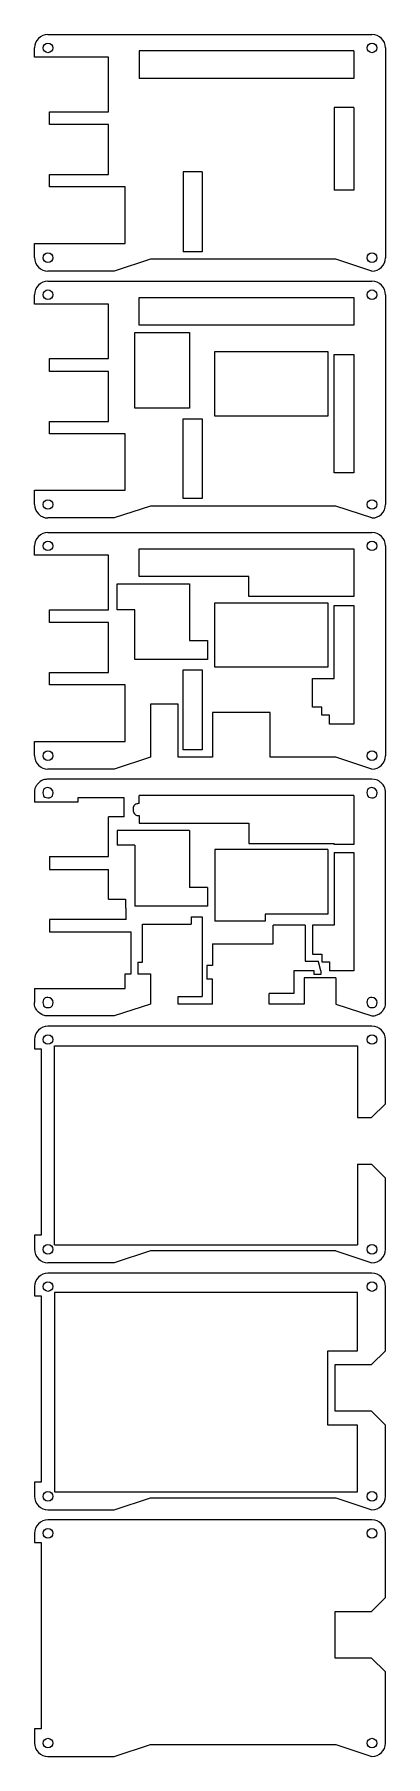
# Model space of a CAD drawing. Header units: millimetres. Extents: x 261 to 360, y 62 to 549.
import ezdxf

# ---------------------------------------------------------------- set-up
doc = ezdxf.new("R2010")
doc.units = ezdxf.units.MM

msp = doc.modelspace()

# ---------------------------------------------------------------- linework, layer by layer
at = {"color": 7, "linetype": 'Continuous', "lineweight": 15}
for p, q in [((264.44, 549.13), (355.93, 549.13)), ((260.63, 542.69), (260.63, 545.3)), ((281.52, 542.69), (260.63, 542.69)), ((281.52, 527.28), (281.52, 542.69)), ((290.16, 544.52), (290.16, 536.71)), ((350.85, 544.52), (290.16, 544.52)), ((350.85, 544.52), (350.85, 536.71)), ((359.74, 545.32), (359.74, 485.98)), ((350.85, 536.71), (290.16, 536.71)), ((264.87, 527.28), (281.52, 527.28)), ((264.87, 523.62), (264.87, 527.28)), ((345.27, 528.42), (345.27, 505.05)), ((350.85, 528.42), (345.27, 528.42)), ((350.85, 528.42), (350.85, 505.05)), ((281.52, 523.62), (264.87, 523.62)), ((281.52, 509.5), (281.52, 523.62)), ((264.87, 509.5), (281.52, 509.5)), ((264.87, 505.99), (264.87, 509.5)), ((302.6, 510.26), (302.6, 487.65)), ((308, 510.26), (302.6, 510.26)), ((308, 510.26), (308, 487.65)), ((286.27, 505.99), (264.87, 505.99)), ((286.27, 489.99), (286.27, 505.99)), ((350.85, 505.05), (345.27, 505.05)), ((260.63, 489.99), (286.27, 489.99)), ((260.63, 486.01), (260.63, 489.99)), ((308, 487.65), (302.6, 487.65)), ((293.38, 485.53), (283.14, 482.17)), ((345.69, 485.53), (293.38, 485.53)), ((355.93, 482.17), (345.69, 485.53)), ((283.14, 482.17), (264.44, 482.17)), ((264.44, 479.31), (355.93, 479.31)), ((260.63, 472.87), (260.63, 475.49)), ((281.52, 472.87), (260.63, 472.87)), ((281.52, 457.46), (281.52, 472.87)), ((290.16, 474.7), (350.85, 474.7)), ((290.16, 466.89), (290.16, 474.7)), ((350.85, 474.7), (350.85, 466.89)), ((359.74, 475.5), (359.74, 416.16)), ((288.98, 464.78), (304.41, 464.78)), ((288.98, 443.37), (288.98, 464.78)), ((350.85, 466.89), (290.16, 466.89)), ((304.41, 464.78), (304.41, 443.37)), ((311.52, 459.4), (343.49, 459.4)), ((311.52, 441.16), (311.52, 459.4)), ((343.49, 459.4), (343.49, 441.16)), ((345.27, 458.6), (350.85, 458.6)), ((345.27, 425.1), (345.27, 458.6)), ((350.85, 458.6), (350.85, 425.1)), ((264.87, 453.8), (264.87, 457.46)), ((264.87, 457.46), (281.52, 457.46)), ((281.52, 453.8), (264.87, 453.8)), ((281.52, 439.68), (281.52, 453.8)), ((304.41, 443.37), (288.98, 443.37)), ((264.87, 436.18), (264.87, 439.68)), ((264.87, 439.68), (281.52, 439.68)), ((302.6, 440.44), (308, 440.44)), ((302.6, 417.84), (302.6, 440.44)), ((308, 440.44), (308, 417.84)), ((343.49, 441.16), (311.52, 441.16)), ((286.27, 436.18), (264.87, 436.18)), ((286.27, 420.18), (286.27, 436.18)), ((350.85, 425.1), (345.27, 425.1)), ((260.63, 416.19), (260.63, 420.18)), ((260.63, 420.18), (286.27, 420.18)), ((293.38, 415.72), (283.14, 412.35)), ((345.69, 415.72), (293.38, 415.72)), ((308, 417.84), (302.6, 417.84)), ((355.93, 412.35), (345.69, 415.72)), ((283.14, 412.35), (264.44, 412.35)), ((260.63, 401.82), (260.63, 404.43)), ((264.44, 408.26), (355.93, 408.26)), ((359.74, 404.45), (359.74, 345.11)), ((281.52, 401.82), (260.63, 401.82)), ((281.52, 386.41), (281.52, 401.82)), ((290.16, 403.65), (350.85, 403.65)), ((290.16, 395.84), (290.16, 403.65)), ((350.85, 403.65), (350.85, 390.12)), ((321.17, 395.84), (290.16, 395.84)), ((321.17, 390.12), (321.17, 395.84)), ((284.02, 393.72), (304.41, 393.72)), ((284.02, 386.41), (284.02, 393.72)), ((304.41, 393.72), (304.41, 377.65)), ((350.85, 390.12), (321.17, 390.12)), ((264.87, 382.75), (264.87, 386.41)), ((264.87, 386.41), (281.52, 386.41)), ((288.98, 386.41), (284.02, 386.41)), ((288.98, 372.32), (288.98, 386.41)), ((311.52, 370.11), (311.52, 388.34)), ((311.52, 388.34), (343.49, 388.34)), ((343.49, 388.34), (343.49, 370.11)), ((345.27, 387.55), (350.85, 387.55)), ((345.27, 366.96), (345.27, 387.55)), ((350.85, 387.55), (350.85, 354.05)), ((281.52, 382.75), (264.87, 382.75)), ((281.52, 368.63), (281.52, 382.75)), ((304.41, 377.65), (309.49, 377.65)), ((309.49, 377.65), (309.49, 372.32)), ((309.49, 372.32), (288.98, 372.32)), ((264.87, 365.12), (264.87, 368.63)), ((264.87, 368.63), (281.52, 368.63)), ((302.6, 369.39), (308, 369.39)), ((302.6, 346.78), (302.6, 369.39)), ((308, 369.39), (308, 346.78)), ((343.49, 370.11), (311.52, 370.11)), ((339.09, 366.96), (345.27, 366.96)), ((339.09, 358.83), (339.09, 366.96)), ((286.27, 365.12), (264.87, 365.12)), ((286.27, 349.12), (286.27, 365.12)), ((301.19, 359.71), (293.38, 359.71)), ((293.38, 359.71), (293.38, 344.66)), ((301.19, 344.66), (301.19, 359.71)), ((327.15, 357.36), (310.92, 357.36)), ((310.92, 357.36), (310.92, 344.66)), ((327.15, 344.66), (327.15, 357.36)), ((341.8, 358.83), (339.09, 358.83)), ((341.8, 356.56), (341.8, 358.83)), ((343.92, 356.56), (341.8, 356.56)), ((343.92, 354.05), (343.92, 356.56)), ((350.85, 354.05), (343.92, 354.05)), ((260.63, 345.13), (260.63, 349.12)), ((260.63, 349.12), (286.27, 349.12)), ((308, 346.78), (302.6, 346.78)), ((283.14, 341.3), (264.44, 341.3)), ((293.38, 344.66), (283.14, 341.3)), ((310.92, 344.66), (301.19, 344.66)), ((345.69, 344.66), (327.15, 344.66)), ((355.93, 341.3), (345.69, 344.66)), ((261.75, 337.32), (261.75, 337.32)), ((355.93, 338.44), (264.44, 338.44)), ((358.63, 337.33), (358.63, 337.33)), ((260.63, 334.63), (260.63, 332)), ((272.89, 332), (260.63, 332)), ((263, 334.63), (263, 334.63)), ((264.44, 336.08), (264.44, 336.08)), ((285.97, 333.19), (272.89, 333.19)), ((272.89, 333.19), (272.89, 332)), ((285.97, 327.81), (285.97, 333.19)), ((350.85, 333.83), (290.16, 333.83)), ((290.16, 331.55), (290.16, 333.83)), ((350.85, 333.83), (350.85, 326.65)), ((354.49, 334.63), (354.49, 334.63)), ((355.93, 336.08), (355.93, 336.08)), ((359.74, 275.29), (359.74, 334.63)), ((281.52, 316.59), (281.52, 327.81)), ((285.97, 327.81), (281.52, 327.81)), ((290.16, 328.17), (290.16, 326.02)), ((350.85, 326.65), (350.85, 320.02)), ((284.02, 323.9), (284.02, 319.84)), ((304.41, 323.9), (284.02, 323.9)), ((290.16, 326.02), (321.17, 326.02)), ((304.41, 323.9), (304.41, 307.83)), ((321.17, 326.02), (321.17, 320.3)), ((288.98, 319.84), (284.02, 319.84)), ((288.98, 319.84), (288.98, 302.5)), ((343.49, 318.53), (311.52, 318.53)), ((311.52, 318.53), (311.52, 298.3)), ((321.17, 320.3), (345.27, 320.3)), ((343.49, 318.53), (343.49, 300.29)), ((345.27, 320.02), (345.27, 320.3)), ((350.85, 320.02), (345.27, 320.02)), ((345.27, 317.73), (350.85, 317.73)), ((345.27, 317.73), (345.27, 297.14)), ((350.85, 317.73), (350.85, 284.23)), ((264.87, 316.59), (264.87, 312.93)), ((264.87, 316.59), (281.52, 316.59)), ((264.87, 312.93), (281.52, 312.93)), ((281.52, 304.48), (281.52, 312.93)), ((309.49, 307.83), (304.41, 307.83)), ((309.49, 307.83), (309.49, 302.5)), ((281.52, 304.48), (286.31, 304.48)), ((286.31, 304.48), (286.31, 301.94)), ((309.49, 302.5), (288.98, 302.5)), ((264.87, 298.81), (264.87, 295.3)), ((286.56, 298.81), (264.87, 298.81)), ((286.31, 301.94), (286.56, 301.94)), ((286.56, 298.81), (286.56, 301.94)), ((291.09, 297.42), (304.88, 297.42)), ((291.09, 286.67), (291.09, 297.42)), ((304.88, 299.57), (308, 299.57)), ((304.88, 299.57), (304.88, 297.42)), ((308, 299.57), (308, 276.97)), ((325.74, 298.3), (311.52, 298.3)), ((343.49, 300.29), (325.74, 300.29)), ((325.74, 300.29), (325.74, 298.3)), ((264.87, 295.3), (287.91, 295.3)), ((287.91, 283.37), (287.91, 295.3)), ((337.06, 297.14), (328.03, 297.14)), ((328.03, 291.93), (328.03, 297.14)), ((337.06, 297.14), (337.06, 286.98)), ((345.27, 297.14), (339.09, 297.14)), ((339.09, 297.14), (339.09, 289.01)), ((310.92, 291.93), (328.03, 291.93)), ((310.92, 291.93), (310.92, 285.8)), ((339.09, 289.01), (341.8, 289.01)), ((341.8, 289.01), (341.8, 286.75)), ((286.27, 279.3), (286.27, 283.37)), ((286.27, 283.37), (287.91, 283.37)), ((289.82, 286.67), (291.09, 286.67)), ((289.82, 286.67), (289.82, 283.37)), ((289.82, 283.37), (293.38, 283.37)), ((293.38, 283.37), (293.38, 274.85)), ((310.92, 285.8), (309.25, 285.8)), ((309.25, 285.8), (309.25, 281.94)), ((333.86, 284.23), (333.86, 277.83)), ((339.6, 284.23), (333.86, 284.23)), ((337.06, 286.98), (340.87, 286.98)), ((339.6, 283.22), (339.6, 284.23)), ((341.53, 283.22), (339.6, 283.22)), ((340.87, 286.75), (340.87, 286.98)), ((341.53, 284.23), (340.87, 286.75)), ((341.53, 284.23), (341.53, 283.22)), ((341.8, 286.75), (343.92, 286.75)), ((343.92, 286.75), (343.92, 284.23)), ((350.85, 284.23), (343.92, 284.23)), ((260.63, 279.3), (260.63, 275.29)), ((260.63, 279.3), (286.27, 279.3)), ((310.92, 281.94), (309.25, 281.94)), ((310.92, 274.85), (310.92, 281.94)), ((326.9, 274.85), (326.9, 277.83)), ((333.86, 277.83), (326.9, 277.83)), ((345.69, 282.25), (336.8, 282.25)), ((336.8, 282.25), (336.8, 274.85)), ((345.69, 282.25), (345.69, 274.85)), ((263, 275.29), (263, 275.29)), ((264.44, 276.74), (264.44, 276.74)), ((293.38, 274.85), (283.14, 271.48)), ((301.19, 274.85), (301.19, 276.97)), ((301.19, 276.97), (308, 276.97)), ((310.92, 274.85), (301.19, 274.85)), ((336.8, 274.85), (326.9, 274.85)), ((345.69, 274.85), (355.93, 271.48)), ((354.49, 275.29), (354.49, 275.29)), ((355.93, 276.74), (355.93, 276.74)), ((261.75, 272.59), (261.75, 272.59)), ((283.14, 271.48), (264.44, 271.48)), ((355.93, 268.62), (264.44, 268.62)), ((260.63, 264.8), (260.63, 262.18)), ((266.32, 263.08), (351.88, 263.08)), ((266.32, 206.79), (266.32, 263.08)), ((351.88, 263.08), (351.88, 242.72)), ((359.74, 246.66), (359.74, 264.81)), ((260.63, 262.18), (262.54, 262.18)), ((262.54, 262.18), (262.54, 209.48)), ((355.81, 242.72), (359.74, 246.66)), ((351.88, 242.72), (355.81, 242.72)), ((351.88, 229.52), (351.88, 206.79)), ((351.88, 229.52), (355.81, 229.52)), ((355.81, 229.52), (359.74, 225.59)), ((359.74, 205.47), (359.74, 225.59)), ((260.63, 209.48), (260.63, 205.5)), ((262.54, 209.48), (260.63, 209.48)), ((266.32, 206.79), (351.88, 206.79)), ((293.38, 205.03), (283.14, 201.66)), ((345.69, 205.03), (293.38, 205.03)), ((345.69, 205.03), (355.93, 201.66)), ((283.14, 201.66), (264.44, 201.66)), ((260.63, 194.93), (260.63, 192.31)), ((355.93, 198.75), (264.44, 198.75)), ((359.74, 176.79), (359.74, 194.94)), ((260.63, 192.31), (262.54, 192.31)), ((262.54, 192.31), (262.54, 139.62)), ((351.88, 193.22), (266.32, 193.22)), ((266.32, 193.22), (266.32, 136.92)), ((351.88, 176.79), (351.88, 193.22)), ((343.49, 155.72), (343.49, 176.79)), ((343.49, 176.79), (351.88, 176.79)), ((355.81, 172.86), (359.74, 176.79)), ((345.58, 159.65), (345.58, 172.86)), ((345.58, 172.86), (355.81, 172.86)), ((355.81, 159.65), (345.58, 159.65)), ((359.74, 155.72), (355.81, 159.65)), ((351.88, 155.72), (343.49, 155.72)), ((351.88, 136.92), (351.88, 155.72)), ((359.74, 135.6), (359.74, 155.72)), ((260.63, 139.62), (260.63, 135.63)), ((262.54, 139.62), (260.63, 139.62)), ((266.32, 136.92), (351.88, 136.92)), ((264.44, 131.79), (283.14, 131.79)), ((283.14, 131.79), (293.38, 135.16)), ((293.38, 135.16), (345.69, 135.16)), ((345.69, 135.16), (355.93, 131.79)), ((355.93, 128.95), (264.44, 128.95)), ((260.63, 125.13), (260.63, 122.51)), ((260.63, 122.51), (262.54, 122.51)), ((262.54, 122.51), (262.54, 69.82)), ((359.74, 106.99), (359.74, 125.14)), ((345.58, 103.06), (355.81, 103.06)), ((345.58, 89.85), (345.58, 103.06)), ((355.81, 103.06), (359.74, 106.99)), ((355.81, 89.85), (345.58, 89.85)), ((359.74, 85.92), (355.81, 89.85)), ((359.74, 65.8), (359.74, 85.92)), ((260.63, 69.82), (260.63, 65.83)), ((262.54, 69.82), (260.63, 69.82)), ((283.14, 61.99), (293.38, 65.36)), ((293.38, 65.36), (345.69, 65.36)), ((345.69, 65.36), (355.93, 61.99)), ((264.44, 61.99), (283.14, 61.99))]:
    msp.add_line(p, q, dxfattribs=at)
for centre, radius in [((264.44, 545.32), 1.35), ((355.93, 545.32), 1.35), ((264.44, 485.98), 1.35), ((355.93, 485.98), 1.35), ((264.44, 475.5), 1.35), ((355.93, 475.5), 1.35), ((264.44, 416.16), 1.35), ((355.93, 416.16), 1.35), ((264.44, 404.45), 1.34), ((355.93, 404.45), 1.34), ((264.44, 345.11), 1.34), ((355.93, 345.11), 1.34), ((264.44, 264.81), 1.35), ((355.93, 264.81), 1.35), ((264.44, 205.47), 1.35), ((355.93, 205.47), 1.35), ((264.44, 194.94), 1.36), ((355.93, 194.94), 1.36), ((264.44, 135.6), 1.36), ((355.93, 135.6), 1.36), ((264.44, 125.14), 1.36), ((355.93, 125.14), 1.36), ((264.44, 65.8), 1.36), ((355.93, 65.8), 1.36)]:
    msp.add_circle(centre, radius, dxfattribs=at)
for centre, start, end in [((264.44, 545.32), 90, 180.2076), ((355.93, 545.32), 0, 90), ((264.44, 485.98), 179.5849, 270), ((355.93, 485.98), 270, 0), ((264.44, 475.5), 90, 180.2076), ((355.93, 475.5), 0, 90), ((264.44, 416.16), 179.5849, 270), ((355.93, 416.16), 270, 0), ((264.44, 404.45), 90, 180.2076), ((355.93, 404.45), 0, 90), ((264.44, 345.11), 179.5849, 270), ((355.93, 345.11), 270, 0), ((264.44, 264.81), 90, 180.2076), ((355.93, 264.81), 0, 90), ((264.44, 205.47), 179.5849, 270), ((355.93, 205.47), 270, 0), ((264.44, 194.94), 90, 180.2076), ((355.93, 194.94), 0, 90), ((264.44, 135.6), 179.5849, 270), ((355.93, 135.6), 270, 0), ((264.44, 125.14), 90, 180.2076), ((355.93, 125.14), 0, 90), ((264.44, 65.8), 179.5849, 270), ((355.93, 65.8), 270, 0)]:
    msp.add_arc(centre, 3.81, start, end, dxfattribs=at)
for points in [[(261.11, 336.54), (260.83, 336.12), (260.63, 335.64), (260.63, 334.63)], [(261.75, 337.32), (261.51, 337.08), (261.3, 336.82), (261.11, 336.54)], [(263.44, 338.34), (262.95, 338.24), (262.46, 338.04), (261.75, 337.32)], [(264.44, 338.44), (264.11, 338.44), (263.77, 338.41), (263.44, 338.34)], [(264.44, 338.44), (264.44, 338.44), (264.44, 338.44), (264.44, 338.44)], [(357.85, 337.96), (357.43, 338.24), (356.95, 338.44), (355.93, 338.44)], [(358.63, 337.33), (358.39, 337.56), (358.13, 337.78), (357.85, 337.96)], [(359.64, 335.63), (359.54, 336.13), (359.34, 336.61), (358.63, 337.33)], [(263.68, 335.92), (263.32, 335.75), (263, 335.43), (263, 334.63)], [(263, 334.63), (263, 334.36), (263.05, 334.11), (263.16, 333.87)], [(263.16, 333.87), (263.32, 333.51), (263.64, 333.18), (264.44, 333.18)], [(264.44, 336.08), (264.18, 336.08), (263.92, 336.02), (263.68, 335.92)], [(265.89, 334.63), (265.89, 335.43), (265.24, 336.08), (264.44, 336.08)], [(264.44, 333.18), (264.71, 333.18), (264.96, 333.24), (265.21, 333.34)], [(265.21, 333.34), (265.57, 333.51), (265.89, 333.83), (265.89, 334.63)], [(289.27, 331.36), (288.85, 331.17), (288.47, 330.8), (288.47, 329.86)], [(290.16, 331.55), (289.85, 331.55), (289.55, 331.49), (289.27, 331.36)], [(355.17, 335.92), (354.81, 335.75), (354.49, 335.43), (354.49, 334.63)], [(354.49, 334.63), (354.49, 334.36), (354.54, 334.11), (354.65, 333.87)], [(354.65, 333.87), (354.81, 333.51), (355.13, 333.18), (355.93, 333.18)], [(355.93, 336.08), (355.67, 336.08), (355.41, 336.02), (355.17, 335.92)], [(357.38, 334.63), (357.38, 335.43), (356.73, 336.08), (355.93, 336.08)], [(355.93, 333.18), (356.2, 333.18), (356.45, 333.24), (356.7, 333.34)], [(356.7, 333.34), (357.06, 333.51), (357.38, 333.83), (357.38, 334.63)], [(359.74, 334.63), (359.74, 334.97), (359.71, 335.3), (359.64, 335.63)], [(288.47, 329.86), (288.47, 329.55), (288.54, 329.26), (288.66, 328.97)], [(288.66, 328.97), (288.85, 328.55), (289.23, 328.17), (290.16, 328.17)], [(261.12, 273.37), (260.84, 273.8), (260.64, 274.28), (260.63, 275.29)], [(261.75, 272.59), (261.51, 272.83), (261.3, 273.09), (261.12, 273.37)], [(263.68, 276.58), (263.32, 276.42), (263, 276.09), (263, 275.29)], [(263, 275.29), (263, 275.02), (263.05, 274.77), (263.16, 274.53)], [(263.16, 274.53), (263.32, 274.17), (263.64, 273.84), (264.44, 273.84)], [(264.44, 276.74), (264.18, 276.74), (263.92, 276.69), (263.68, 276.58)], [(265.89, 275.29), (265.89, 276.09), (265.24, 276.74), (264.44, 276.74)], [(264.44, 273.84), (264.71, 273.84), (264.96, 273.9), (265.21, 274.01)], [(265.21, 274.01), (265.57, 274.17), (265.89, 274.49), (265.89, 275.29)], [(355.17, 276.58), (354.81, 276.42), (354.49, 276.09), (354.49, 275.29)], [(354.49, 275.29), (354.49, 275.02), (354.54, 274.77), (354.65, 274.53)], [(354.65, 274.53), (354.81, 274.17), (355.13, 273.84), (355.93, 273.84)], [(355.93, 276.74), (355.67, 276.74), (355.41, 276.69), (355.17, 276.58)], [(357.38, 275.29), (357.38, 276.09), (356.73, 276.74), (355.93, 276.74)], [(355.93, 273.84), (356.2, 273.84), (356.45, 273.9), (356.7, 274.01)], [(356.7, 274.01), (357.06, 274.17), (357.38, 274.49), (357.38, 275.29)], [(358.63, 272.6), (358.87, 272.84), (359.08, 273.1), (359.27, 273.38)], [(359.27, 273.38), (359.54, 273.8), (359.74, 274.28), (359.74, 275.29)], [(263.44, 271.58), (262.95, 271.68), (262.47, 271.88), (261.75, 272.59)], [(264.44, 271.48), (264.11, 271.48), (263.77, 271.51), (263.44, 271.58)], [(355.93, 271.48), (356.95, 271.48), (357.91, 271.88), (358.63, 272.6)]]:
    msp.add_open_spline(points, degree=3, dxfattribs=at)

doc.saveas('drawing.dxf')
